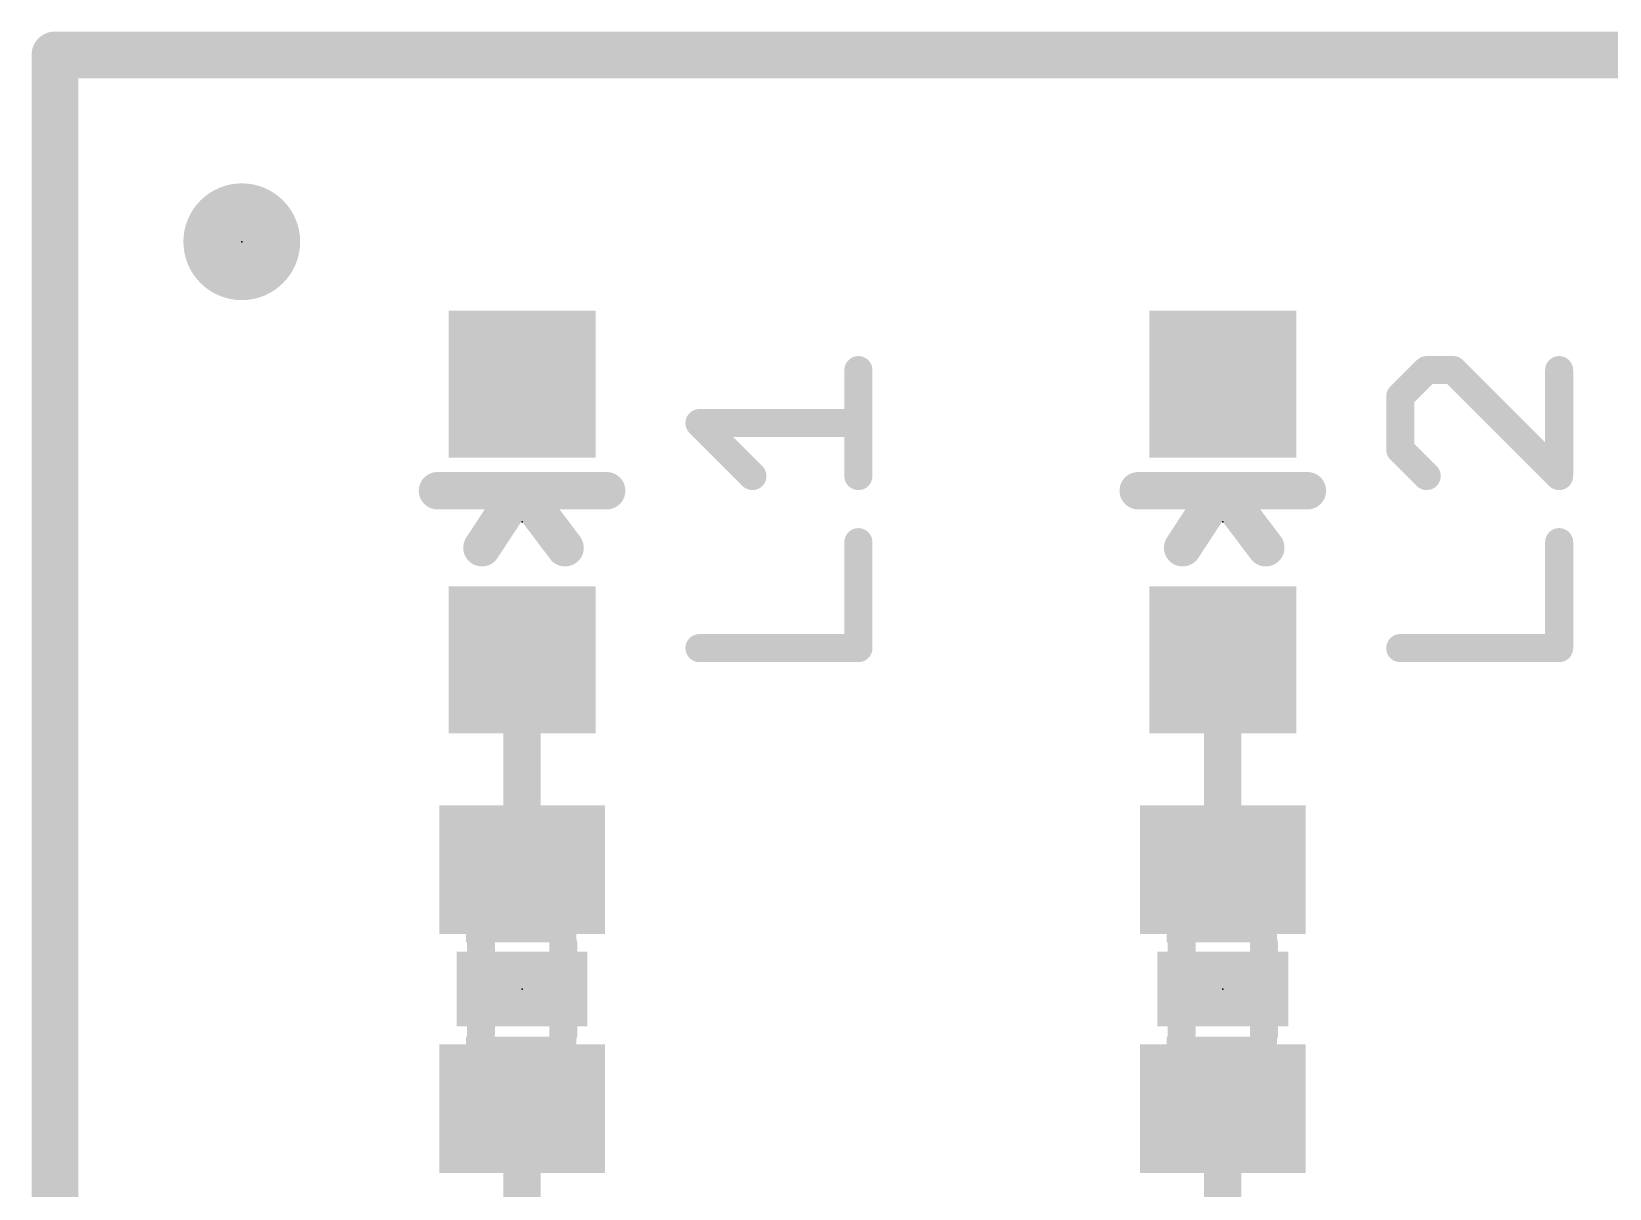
# Model space of a CAD drawing. Extents: x -3.8 to 20.4, y -11.4 to 31.9.
# Drawn here: x -0.13 to 8.45, y 25.59 to 31.88 of the extents above; entities that cross this region are included whole.
import ezdxf

# ---------------------------------------------------------------- set-up
doc = ezdxf.new("R2010")
doc.units = 0
for name, color, linetype in [('1', 12, 'CONTINUOUS'), ('16', 132, 'CONTINUOUS'), ('20', 53, 'CONTINUOUS'), ('21', 41, 'CONTINUOUS'), ('23', 53, 'CONTINUOUS'), ('51', 53, 'CONTINUOUS')]:
    doc.layers.add(name, color=color, linetype=linetype)

# ---------------------------------------------------------------- blocks, each defined once
blk = doc.blocks.new('PIE')
at = {"const_width": 0.5}
blk.add_lwpolyline([(0, -0.25, 1), (0, 0.25, 1), (0, -0.25)], format="xyb", dxfattribs=at)
blk = doc.blocks.new('RECT')
blk.add_solid([(-0.5, -0.5), (0.5, -0.5), (-0.5, 0.5), (0.5, 0.5)])

msp = doc.modelspace()

# ---------------------------------------------------------------- linework, layer by layer
at = {"layer": '1', "const_width": 0.2032}
for points in [[(0, 0), (0, 31.75)], [(0, 31.75), (20.32, 31.75)], [(2.54, 27.32), (2.54, 28.46)], [(6.35, 27.32), (6.35, 28.46)], [(2.54, 25.4), (2.54, 26.02)], [(6.35, 25.4), (6.35, 26.02)]]:
    msp.add_lwpolyline(points, dxfattribs=at)
at = {"layer": '1', "const_width": 0.1016}
for points in [[(0.0508, 31.75, 1), (-0.0508, 31.75)], [(0, 31.8008, 1), (0, 31.6992)], [(2.5908, 28.46, 1), (2.4892, 28.46)], [(6.4008, 28.46, 1), (6.2992, 28.46)], [(2.4892, 27.32, 1), (2.5908, 27.32)], [(6.2992, 27.32, 1), (6.4008, 27.32)], [(2.5908, 26.02, 1), (2.4892, 26.02)], [(6.4008, 26.02, 1), (6.2992, 26.02)]]:
    msp.add_lwpolyline(points, format="xyb", dxfattribs=at)
at = {"layer": '16', "const_width": 0.2032}
for points in [[(0, 0), (0, 31.75)], [(0, 31.75), (20.32, 31.75)]]:
    msp.add_lwpolyline(points, dxfattribs=at)
at = {"layer": '16', "const_width": 0.1016}
for points in [[(0.0508, 31.75, 1), (-0.0508, 31.75)], [(0, 31.8008, 1), (0, 31.6992)]]:
    msp.add_lwpolyline(points, format="xyb", dxfattribs=at)
at = {"layer": '20', "const_width": 0.254}
for points in [[(20.32, 31.75), (0, 31.75)], [(0, 31.75), (0, 0)]]:
    msp.add_lwpolyline(points, dxfattribs=at)
at = {"layer": '20', "const_width": 0.127}
for points in [[(0, 31.8135, 1), (0, 31.6865)], [(0.0635, 31.75, 1), (-0.0635, 31.75)]]:
    msp.add_lwpolyline(points, format="xyb", dxfattribs=at)
at = {"layer": '21'}
for points, const_width in [([(4.3688, 29.4597), (4.3688, 30.0359)], 0.1524), ([(7.4585, 30.0359), (7.3145, 29.8919)], 0.1524), ([(7.6026, 30.0359), (7.4585, 30.0359)], 0.1524), ([(8.1788, 29.4597), (7.6026, 30.0359)], 0.1524), ([(8.1788, 30.0359), (8.1788, 29.4597)], 0.1524), ([(7.3145, 29.8919), (7.3145, 29.6038)], 0.1524), ([(3.7926, 29.4597), (3.5045, 29.7478)], 0.1524), ([(3.5045, 29.7478), (4.3688, 29.7478)], 0.1524), ([(7.3145, 29.6038), (7.4585, 29.4597)], 0.1524), ([(2.08, 29.38), (2.54, 29.38)], 0.2032), ([(2.5146, 29.3646), (2.3216, 29.07)], 0.2032), ([(3, 29.38), (2.54, 29.38)], 0.2032), ([(2.54, 29.38), (2.7738, 29.07)], 0.2032), ([(5.89, 29.38), (6.35, 29.38)], 0.2032), ([(6.3246, 29.3646), (6.1316, 29.07)], 0.2032), ([(6.81, 29.38), (6.35, 29.38)], 0.2032), ([(6.35, 29.38), (6.5838, 29.07)], 0.2032), ([(4.3688, 28.5242), (4.3688, 29.1004)], 0.1524), ([(8.1788, 28.5242), (8.1788, 29.1004)], 0.1524), ([(3.5045, 28.5242), (4.3688, 28.5242)], 0.1524), ([(7.3145, 28.5242), (8.1788, 28.5242)], 0.1524)]:
    msp.add_lwpolyline(points, dxfattribs=dict(at, const_width=const_width))
for points, const_width in [([(4.4069, 30.0359, 1), (4.3307, 30.0359)], 0.0762), ([(7.4585, 30.074, 1), (7.4585, 29.9978)], 0.0762), ([(7.4855, 30.009, 1), (7.4316, 30.0629)], 0.0762), ([(7.6295, 30.0629, 1), (7.5756, 30.009)], 0.0762), ([(7.6026, 29.9978, 1), (7.6026, 30.074)], 0.0762), ([(8.2169, 30.0359, 1), (8.1407, 30.0359)], 0.0762), ([(7.2875, 29.9188, 1), (7.3414, 29.8649)], 0.0762), ([(7.3526, 29.8919, 1), (7.2764, 29.8919)], 0.0762), ([(3.5314, 29.7748, 1), (3.4775, 29.7209)], 0.0762), ([(3.5045, 29.7859, 1), (3.5045, 29.7097)], 0.0762), ([(4.3688, 29.7097, 1), (4.3688, 29.7859)], 0.0762), ([(7.3414, 29.6307, 1), (7.2875, 29.5768)], 0.0762), ([(7.2764, 29.6038, 1), (7.3526, 29.6038)], 0.0762), ([(3.7656, 29.4328, 1), (3.8195, 29.4867)], 0.0762), ([(7.4316, 29.4328, 1), (7.4855, 29.4867)], 0.0762), ([(8.1519, 29.4328, 1), (8.2057, 29.4867)], 0.0762), ([(2.08, 29.4308, 1), (2.08, 29.3292)], 0.1016), ([(2.5571, 29.3368, 1), (2.4721, 29.3924)], 0.1016), ([(2.54, 29.4308, 1), (2.54, 29.3292)], 0.1016), ([(2.5806, 29.4106, 1), (2.4994, 29.3494)], 0.1016), ([(2.54, 29.3292, 1), (2.54, 29.4308)], 0.1016), ([(3, 29.3292, 1), (3, 29.4308)], 0.1016), ([(4.3307, 29.4597, 1), (4.4069, 29.4597)], 0.0762), ([(5.89, 29.4308, 1), (5.89, 29.3292)], 0.1016), ([(6.3671, 29.3368, 1), (6.2821, 29.3924)], 0.1016), ([(6.35, 29.4308, 1), (6.35, 29.3292)], 0.1016), ([(6.3906, 29.4106, 1), (6.3094, 29.3494)], 0.1016), ([(6.35, 29.3292, 1), (6.35, 29.4308)], 0.1016), ([(6.81, 29.3292, 1), (6.81, 29.4308)], 0.1016), ([(8.1407, 29.4597, 1), (8.2169, 29.4597)], 0.0762), ([(4.4069, 29.1004, 1), (4.3307, 29.1004)], 0.0762), ([(8.2169, 29.1004, 1), (8.1407, 29.1004)], 0.0762), ([(2.2791, 29.0978, 1), (2.3641, 29.0422)], 0.1016), ([(2.7332, 29.0394, 1), (2.8144, 29.1006)], 0.1016), ([(6.0891, 29.0978, 1), (6.1741, 29.0422)], 0.1016), ([(6.5432, 29.0394, 1), (6.6244, 29.1006)], 0.1016), ([(3.5045, 28.5623, 1), (3.5045, 28.4861)], 0.0762), ([(4.3688, 28.4861, 1), (4.3688, 28.5623)], 0.0762), ([(7.3145, 28.5623, 1), (7.3145, 28.4861)], 0.0762), ([(8.1788, 28.4861, 1), (8.1788, 28.5623)], 0.0762), ([(4.3307, 28.5242, 1), (4.4069, 28.5242)], 0.0762), ([(8.1407, 28.5242, 1), (8.2169, 28.5242)], 0.0762)]:
    msp.add_lwpolyline(points, format="xyb", dxfattribs=dict(at, const_width=const_width))
at = {"layer": '23'}
for p in [(1.016, 30.734), (2.54, 29.21), (6.35, 29.21), (2.54, 26.67), (6.35, 26.67)]:
    msp.add_point(p, dxfattribs=at)
at = {"layer": '51', "const_width": 0.1524}
for points in [[(2.316, 26.425), (2.316, 26.915)], [(2.764, 26.915), (2.764, 26.425)], [(6.126, 26.425), (6.126, 26.915)], [(6.574, 26.915), (6.574, 26.425)]]:
    msp.add_lwpolyline(points, dxfattribs=at)
at = {"layer": '51', "const_width": 0.0762}
for points in [[(2.3541, 26.915, 1), (2.2779, 26.915)], [(2.8021, 26.915, 1), (2.7259, 26.915)], [(6.1641, 26.915, 1), (6.0879, 26.915)], [(6.6121, 26.915, 1), (6.5359, 26.915)], [(2.2779, 26.425, 1), (2.3541, 26.425)], [(2.7259, 26.425, 1), (2.8021, 26.425)], [(6.0879, 26.425, 1), (6.1641, 26.425)], [(6.5359, 26.425, 1), (6.6121, 26.425)]]:
    msp.add_lwpolyline(points, format="xyb", dxfattribs=at)

# ---------------------------------------------------------------- block references
at = {"layer": '1'}
for name, p, xscale, yscale in [('PIE', (1.016, 30.734), 0.635, 0.635), ('RECT', (2.54, 29.96), 0.8, 0.8), ('RECT', (6.35, 29.96), 0.8, 0.8), ('RECT', (2.54, 28.46), 0.8, 0.8), ('RECT', (6.35, 28.46), 0.8, 0.8)]:
    msp.add_blockref(name, p, dxfattribs=dict(at, xscale=xscale, yscale=yscale))
at = {"layer": '1', "xscale": 0.7, "yscale": 0.9, "rotation": 270}
for p in [(2.54, 27.32), (6.35, 27.32), (2.54, 26.02), (6.35, 26.02)]:
    msp.add_blockref('RECT', p, dxfattribs=at)
at = {"layer": '21', "xscale": 0.4064, "yscale": 0.7112, "rotation": 270}
for p in [(2.54, 26.67), (6.35, 26.67)]:
    msp.add_blockref('RECT', p, dxfattribs=at)
at = {"layer": '51', "xscale": 0.3, "yscale": 0.5999, "rotation": 270}
for p in [(2.5352, 27.074), (6.3452, 27.074), (2.5352, 26.2612), (6.3452, 26.2612)]:
    msp.add_blockref('RECT', p, dxfattribs=at)

doc.saveas('drawing.dxf')
